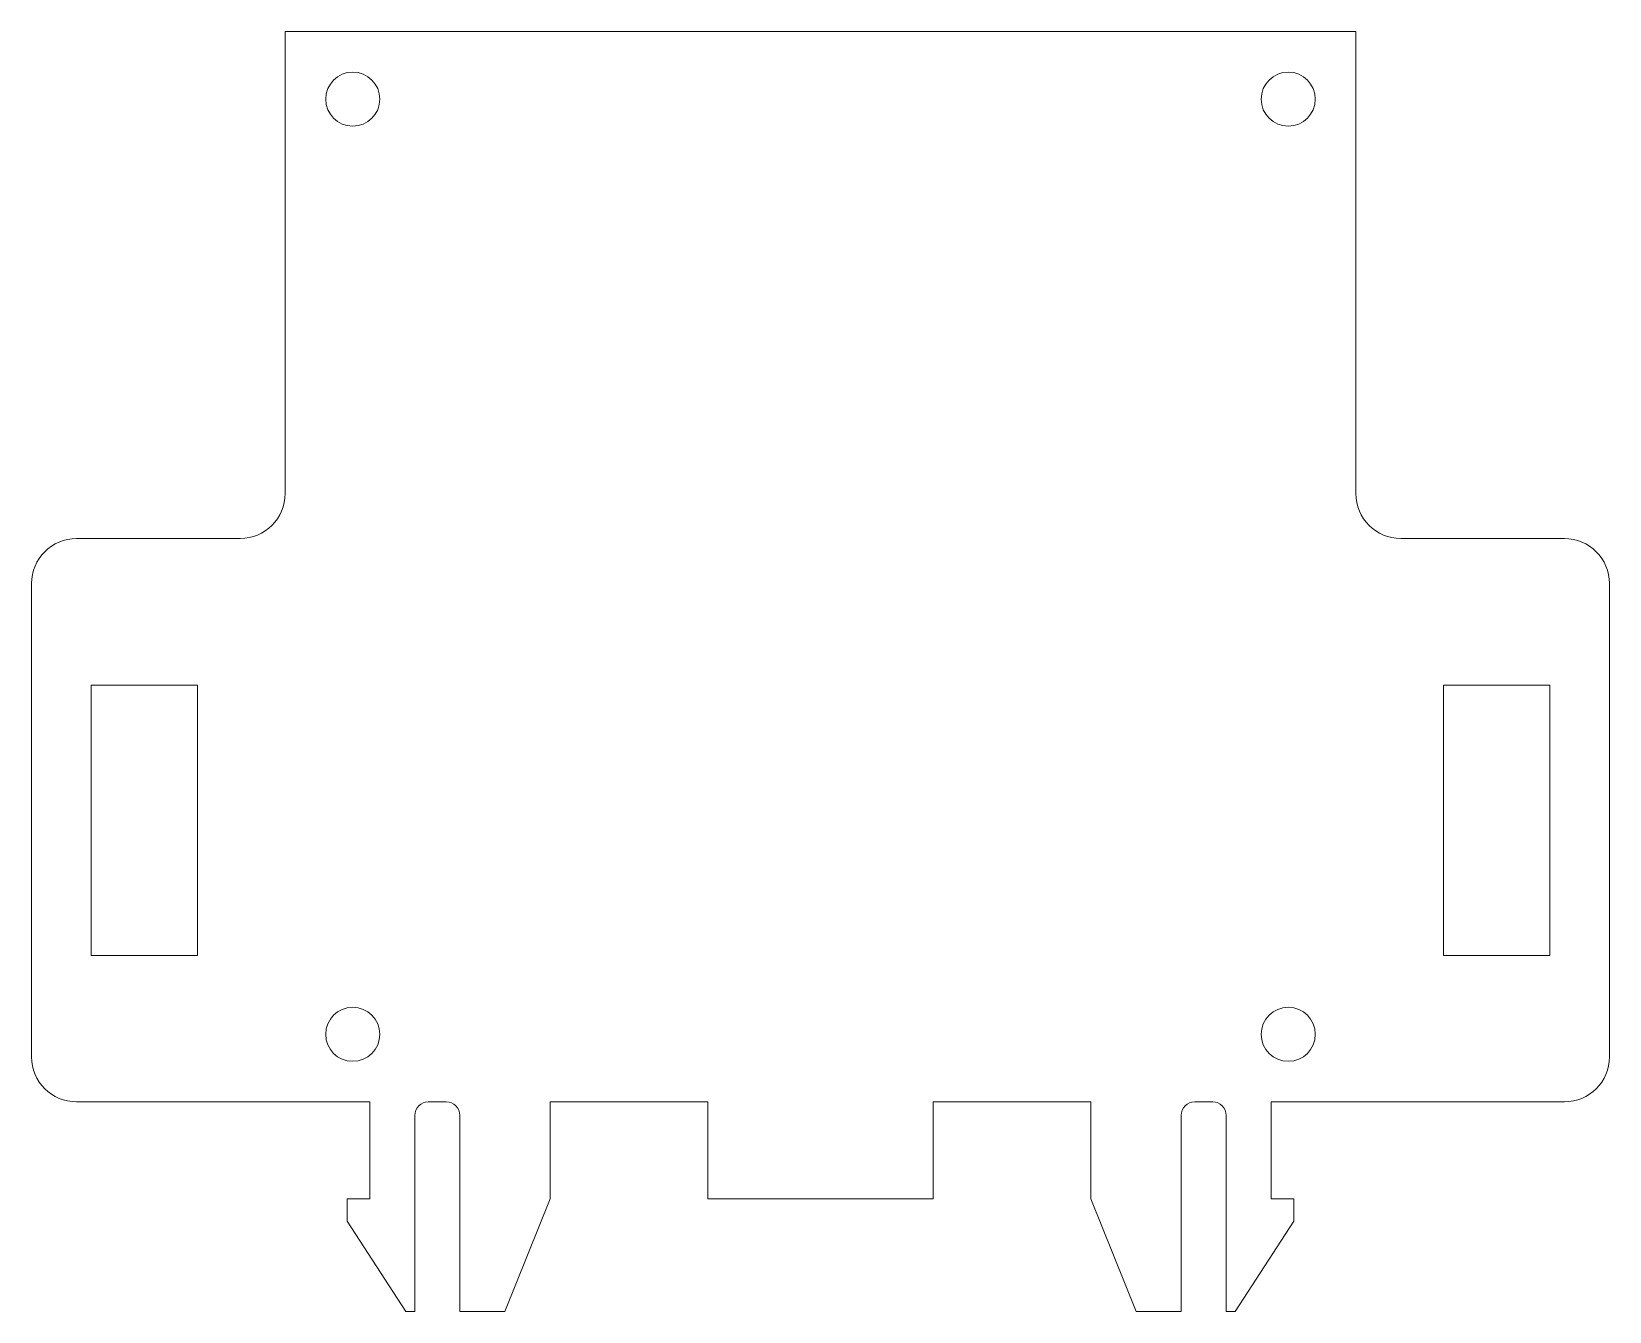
# Model space of a CAD drawing. Header units: inches. Extents: x 0 to 3.5, y -0.47 to 2.38.
import ezdxf

# ---------------------------------------------------------------- set-up
doc = ezdxf.new("R2010")
doc.units = ezdxf.units.IN
doc.header["$MEASUREMENT"] = 0

msp = doc.modelspace()

# ---------------------------------------------------------------- linework, layer by layer
at = {"color": 1, "linetype": 'Continuous', "lineweight": 5}
for p, q in [((0.5625, 2.375), (0.5625, 1.35)), ((2.9375, 2.375), (0.5625, 2.375)), ((2.9375, 1.35), (2.9375, 2.375)), ((0.4625, 1.25), (0.1, 1.25)), ((3.4, 1.25), (3.0375, 1.25)), ((0, 1.15), (0, 0.1)), ((3.5, 0.1), (3.5, 1.15)), ((0.132, 0.925), (0.132, 0.325)), ((0.368, 0.925), (0.132, 0.925)), ((0.368, 0.325), (0.368, 0.925)), ((3.132, 0.925), (3.132, 0.325)), ((3.368, 0.925), (3.132, 0.925)), ((3.368, 0.325), (3.368, 0.925)), ((0.132, 0.325), (0.368, 0.325)), ((3.132, 0.325), (3.368, 0.325)), ((0.1, 0), (0.75, 0)), ((0.75, 0), (0.75, -0.215)), ((0.88, 0), (0.92, 0)), ((1.15, 0), (1.15, -0.215)), ((1.15, 0), (1.5, 0)), ((1.5, 0), (1.5, -0.215)), ((2, 0), (2, -0.215)), ((2, 0), (2.35, 0)), ((2.35, 0), (2.35, -0.215)), ((2.58, 0), (2.62, 0)), ((2.75, 0), (3.4, 0)), ((2.75, 0), (2.75, -0.215)), ((0.85, -0.03), (0.85, -0.465)), ((0.95, -0.03), (0.95, -0.465)), ((2.55, -0.03), (2.55, -0.465)), ((2.65, -0.03), (2.65, -0.465)), ((0.7, -0.265), (0.7, -0.215)), ((0.7, -0.215), (0.75, -0.215)), ((1.05, -0.465), (1.15, -0.215)), ((1.5, -0.215), (2, -0.215)), ((2.45, -0.465), (2.35, -0.215)), ((2.8, -0.215), (2.75, -0.215)), ((2.8, -0.265), (2.8, -0.215)), ((0.83, -0.465), (0.7, -0.265)), ((2.67, -0.465), (2.8, -0.265)), ((0.85, -0.465), (0.83, -0.465)), ((0.95, -0.465), (1.05, -0.465)), ((2.55, -0.465), (2.45, -0.465)), ((2.65, -0.465), (2.67, -0.465))]:
    msp.add_line(p, q, dxfattribs=at)
for centre in [(0.7125, 2.225), (2.7875, 2.225), (0.7125, 0.15), (2.7875, 0.15)]:
    msp.add_circle(centre, 0.06, dxfattribs=at)
for centre, radius, start, end in [((0.4625, 1.35), 0.1, 270, 0), ((3.0375, 1.35), 0.1, 180, 270), ((0.1, 1.15), 0.1, 90, 180), ((3.4, 1.15), 0.1, 0, 90), ((0.1, 0.1), 0.1, 180, 270), ((3.4, 0.1), 0.1, 270, 0), ((0.88, -0.03), 0.03, 90, 180), ((0.92, -0.03), 0.03, 0, 90), ((2.58, -0.03), 0.03, 90, 180), ((2.62, -0.03), 0.03, 0, 90)]:
    msp.add_arc(centre, radius, start, end, dxfattribs=at)

doc.saveas('drawing.dxf')
